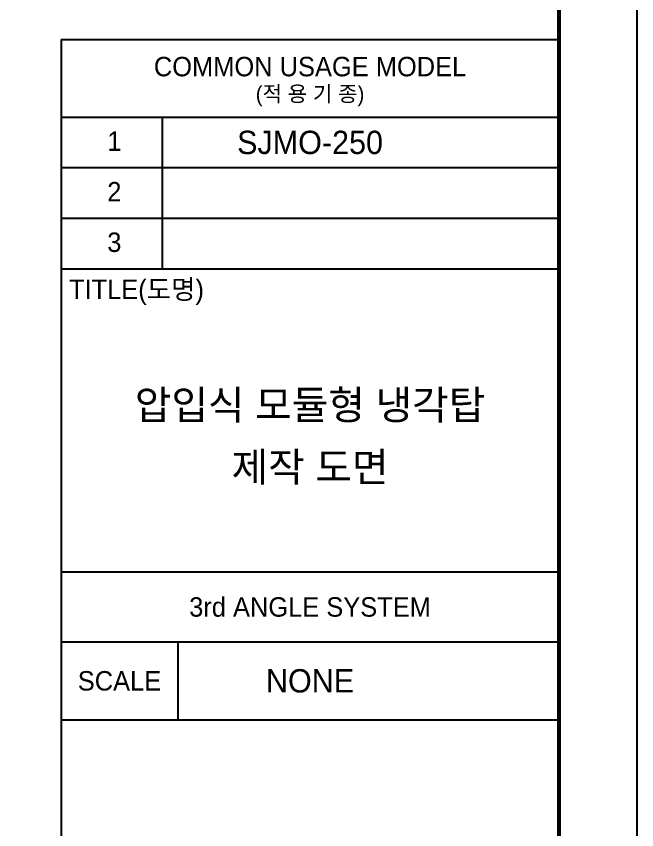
# Model space of a CAD drawing. Header units: millimetres. Extents: x -661384 to 33175, y -139129 to 24362.
# Drawn here: x 27590 to 33175, y 9508 to 16833 of the extents above; entities that cross this region are included whole.
import ezdxf
from ezdxf.enums import TextEntityAlignment as Align

# ---------------------------------------------------------------- set-up
doc = ezdxf.new("R2010")
doc.units = ezdxf.units.MM
doc.layers.add('냉각탑_form', color=1, linetype='Continuous')
doc.layers.add('냉각탑_text', color=3, linetype='Continuous')
doc.styles.add('돋움', font='Dotum.ttf')

msp = doc.modelspace()

# ---------------------------------------------------------------- linework, layer by layer
at = {"layer": 'Defpoints'}
msp.add_lwpolyline([(3767.7, 24362), (33174.9, 24362), (33174.9, 3566.9), (3767.7, 3566.9)], close=True, dxfattribs=at)
at = {"layer": '냉각탑_form'}
for p, q in [((27993.6, 16625.1), (27993.6, 4267)), ((27993.6, 16625.1), (32474.7, 16625.1)), ((27993.6, 15924.9), (32474.7, 15924.9)), ((28903.8, 15924.9), (28903.8, 14559.6)), ((27993.6, 15469.8), (32474.7, 15469.8)), ((27993.6, 15014.7), (32474.7, 15014.7)), ((27993.6, 14559.6), (32474.7, 14559.6)), ((27993.6, 11828.9), (32474.7, 11828.9)), ((27993.6, 11198.7), (32474.7, 11198.7)), ((29043.9, 11198.7), (29043.9, 10498.6)), ((27993.6, 10498.6), (32474.7, 10498.6))]:
    msp.add_line(p, q, dxfattribs=at)
at = {"layer": '냉각탑_form', "const_width": 35}
msp.add_lwpolyline([(4467.8, 23661.8), (4467.8, 4267), (32474.7, 4267), (32474.7, 23661.8)], close=True, dxfattribs=at)

# ---------------------------------------------------------------- texts
at = {"layer": '냉각탑_form', "style": '돋움'}
for s, height, p in [('COMMON USAGE MODEL', 175.043, (30234.2, 16380)), ('(적 용 기 종)', 140.03, (30234.2, 16135)), ('3rd ANGLE SYSTEM', 175.043, (30234.2, 11513.8)), ('SCALE', 175.04, (28518.7, 10848.7))]:
    msp.add_text(s, height=height, dxfattribs=at).set_placement(p, align=Align.MIDDLE_CENTER)
for s, height, p in [('1', 175, (28408.8, 15620.8)), ('2', 175, (28408.8, 15165.7)), ('3', 175, (28408.8, 14710.6)), ('TITLE(도명)', 175.04, (28064, 14286.8))]:
    msp.add_text(s, height=height, dxfattribs=at).set_placement(p)
at = {"layer": '냉각탑_text', "style": '돋움'}
for s, height, p in [('SJMO-250', 210.05, (30234.2, 15697.3)), ('압입식 모듈형 냉각탑', 262.5, (30234.2, 13333.9)), ('제작 도면', 262.5, (30234.2, 12773.9)), ('NONE', 210.05, (30234.2, 10848.7))]:
    msp.add_text(s, height=height, dxfattribs=at).set_placement(p, align=Align.MIDDLE_CENTER)

doc.saveas('drawing.dxf')
